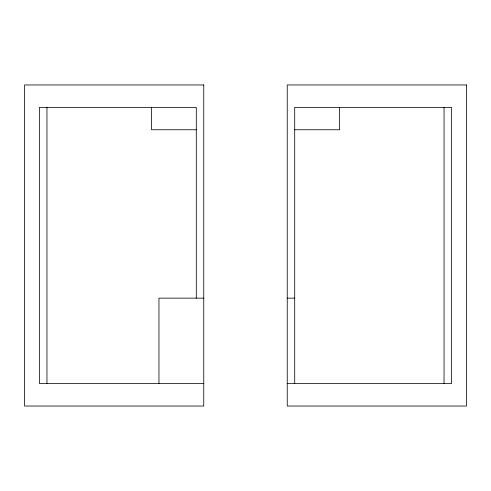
<?xml version="1.0" encoding="UTF-8"?>
<svg xmlns="http://www.w3.org/2000/svg" width="491" height="491" viewBox="0 0 491 491"><rect width="100%" height="100%" fill="white"/><g stroke="black" fill="none" stroke-linecap="round" stroke-linejoin="round"><path stroke-width="0.74" d="M196.29 129.759L151.492 129.759L151.492 107.363M294.71 129.759L339.508 129.759L339.508 107.363M203.759 298.141L158.955 298.141L158.955 383.637M287.241 298.141L294.71 298.141M203.759 383.637L39.483 383.637L39.483 107.363L196.29 107.363L196.29 298.141M287.241 383.637L451.517 383.637L451.517 107.363L294.71 107.363L294.71 383.637M444.048 107.363L444.048 383.637M46.952 107.363L46.952 383.637M203.759 84.961L24.55 84.961L24.55 406.039L203.759 406.039L203.759 84.961M466.45 84.961L287.241 84.961L287.241 406.039L466.45 406.039L466.45 84.961"/></g></svg>
